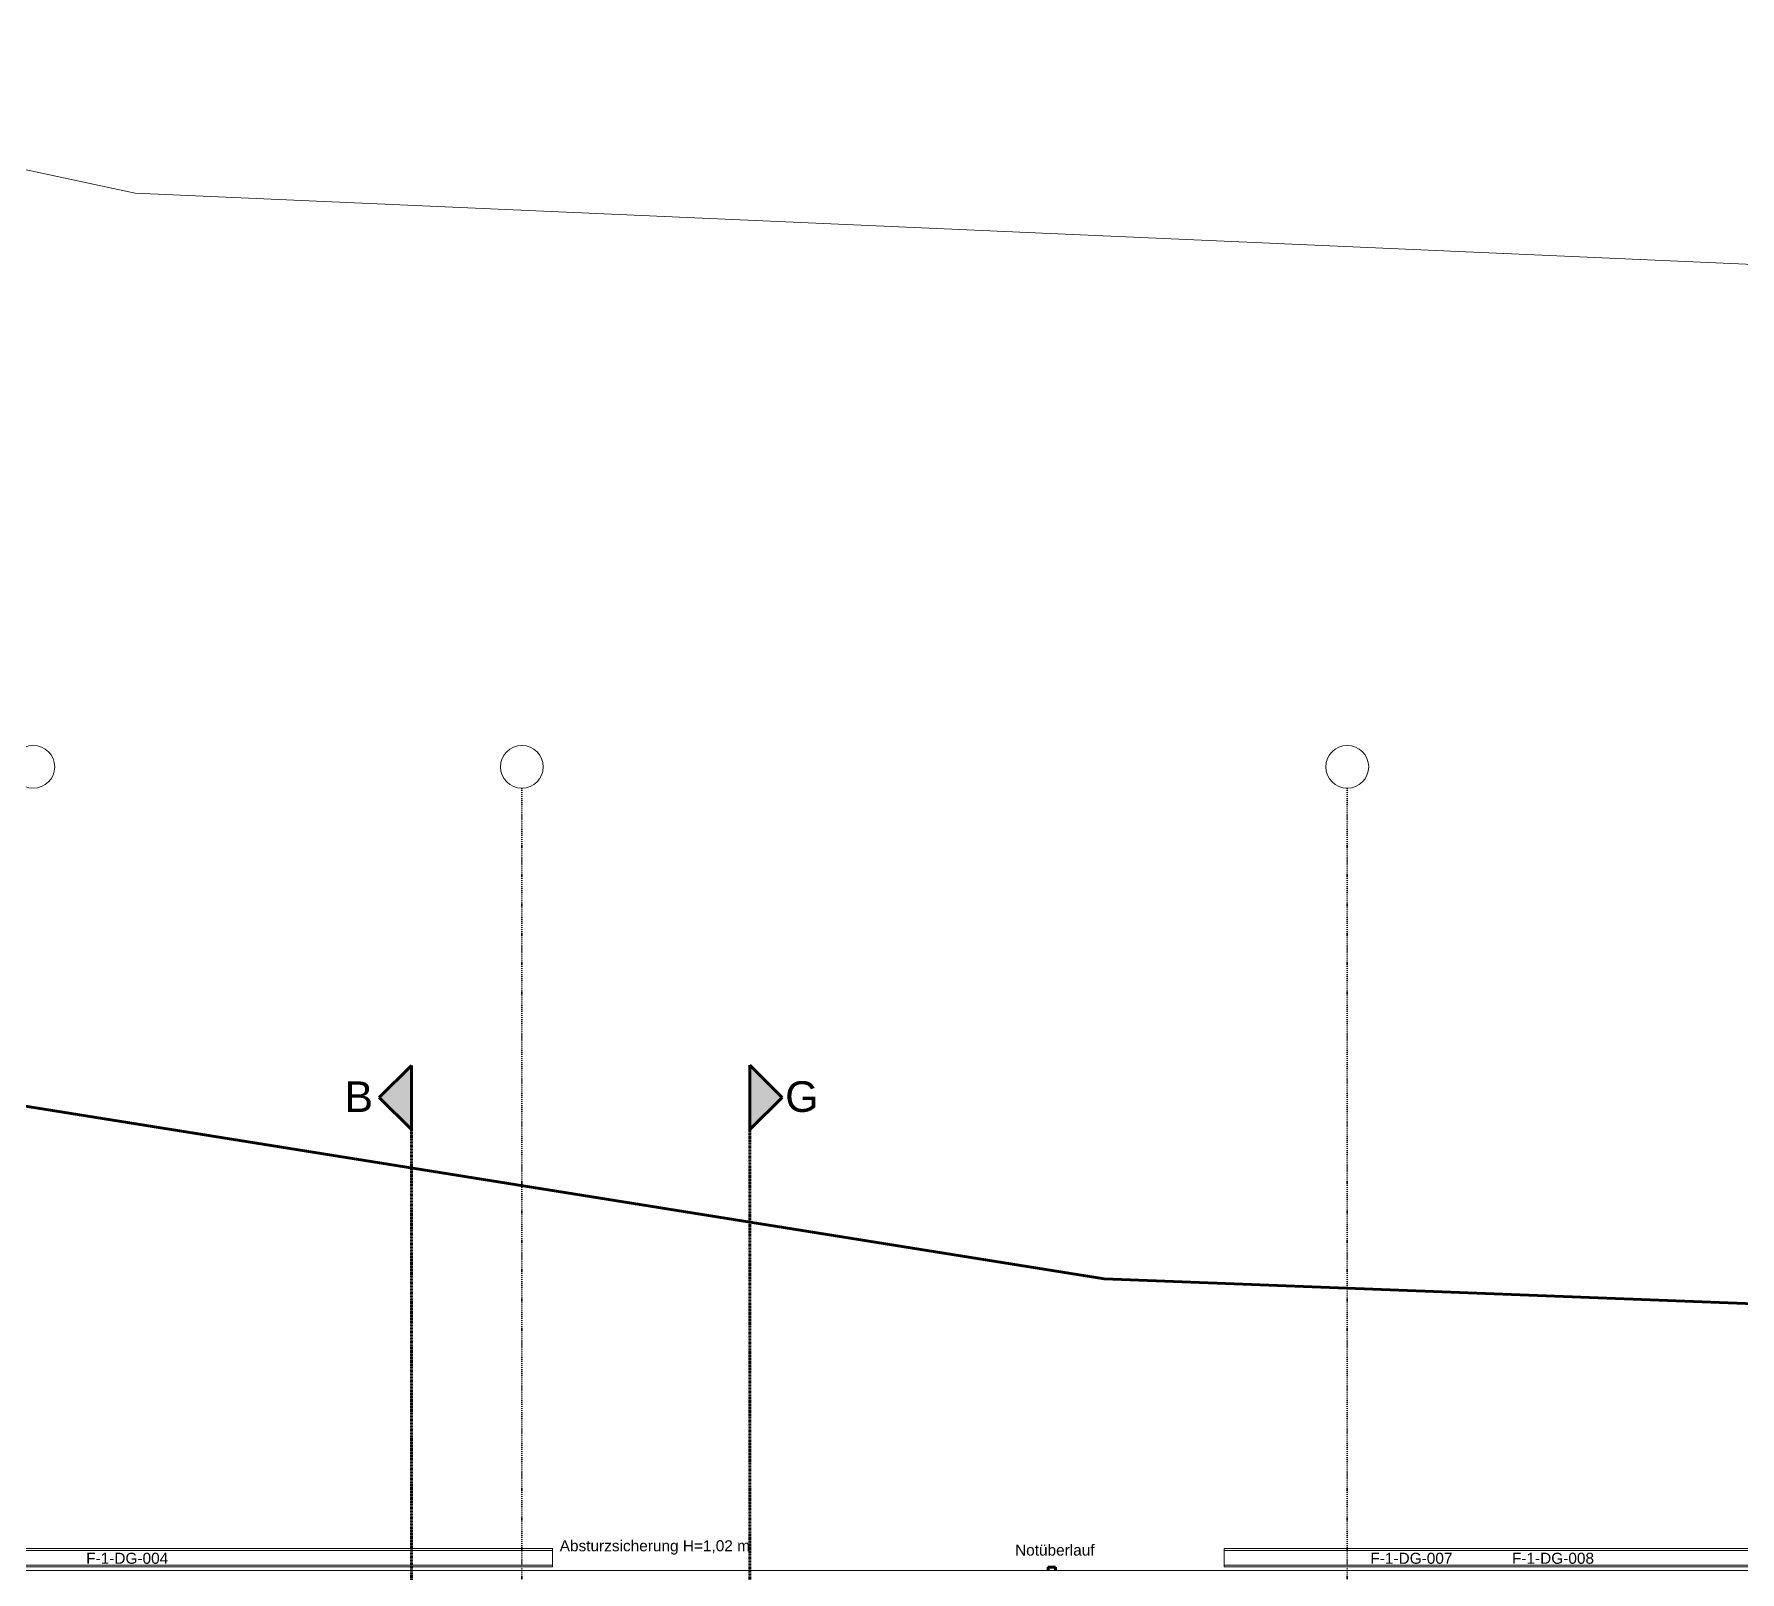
# Model space of a CAD drawing. Header units: metres. Extents: x -15638 to 29611, y -11908 to 29644.
# Drawn here: x -722 to 13218, y 17081 to 29644 of the extents above; entities that cross this region are included whole.
import ezdxf

# ---------------------------------------------------------------- set-up
doc = ezdxf.new("R2010")
doc.units = ezdxf.units.M
doc.linetypes.add('Achse', pattern=[0.009, 0.005, -0.002, 0, -0.002])
doc.linetypes.add('Strich Punkt Mittel', pattern=[0.015875, 0.00635, -0.004763, 0, -0.004763])
for name, color, linetype, lineweight in [('A-GLAZ-IDEN_', 152, 'Continuous', 9), ('A-ROOF-OTLN', 132, 'Continuous', 5), ('A_2D', 7, 'Continuous', 13), ('A_Beschriftung_', 7, 'Continuous', 9), ('A_Grundstuecksgrenze', 5, 'Continuous', 70), ('A_Raster_', 1, 'Continuous', 9), ('A_Waende', 7, 'Continuous', 13), ('G-ANNO-SYMB_', 111, 'Continuous', 9), ('P-PIPE', 3, 'Continuous', 5), ('Text', 130, 'Continuous', 9)]:
    doc.layers.add(name, color=color, linetype=linetype, lineweight=lineweight)
doc.styles.add('Arial_2', font='arial.ttf', dxfattribs={"height": 0.09})
doc.styles.add('Arial_8', font='arial.ttf', dxfattribs={"height": 0.25})

# ---------------------------------------------------------------- blocks, each defined once
blk = doc.blocks.new('Family - ___-3180367-263_PP_03DG_BT1')
at = {"layer": 'A_Grundstuecksgrenze'}
for p in [(3.266, 94.009), (48.515, 89.384)]:
    blk.add_line(p, (26.926, 90.223), dxfattribs=at)
blk = doc.blocks.new('Raster - BS_Achse-112124-263_PP_03DG_BT1')
at = {"layer": 'A_Beschriftung_'}
blk.add_circle((0, 0), 0.0035, dxfattribs=at)
blk = doc.blocks.new('Schnitt - 100_Gebaeudeschnitt-1261489-263_PP_03DG_BT1')
at = {"layer": 'G-ANNO-SYMB_'}
blk.add_hatch(color=256, dxfattribs=at).paths.add_polyline_path([(-0.00829, 0), (-0.00305, 0.00525), (0.0022, 0)])
at = {"layer": 'G-ANNO-SYMB_', "lineweight": 70}
for p, q in [((-0.00305, 0.00525), (-0.00829, 0)), ((0.0022, 0), (-0.00305, 0.00525)), ((-0.00829, 0), (0.0022, 0))]:
    blk.add_line(p, q, dxfattribs=at)
blk = doc.blocks.new('Schnitt - 100_Gebaeudeschnitt-1262219-263_PP_03DG_BT1')
at = {"layer": 'G-ANNO-SYMB_'}
blk.add_hatch(color=256, dxfattribs=at).paths.add_polyline_path([(-0.00829, 0), (-0.00305, 0.00525), (0.0022, 0)])
at = {"layer": 'G-ANNO-SYMB_', "lineweight": 70}
for p, q in [((-0.00305, 0.00525), (-0.00829, 0)), ((0.0022, 0), (-0.00305, 0.00525)), ((-0.00829, 0), (0.0022, 0))]:
    blk.add_line(p, q, dxfattribs=at)
blk = doc.blocks.new('354354')
at = {"layer": 'A-ROOF-OTLN'}
for p, q in [((10.663, 88.018), (22.418, 88.018)), ((10.663, 88.003), (22.418, 88.003)), ((22.418, 88.018), (22.418, 87.868)), ((27.908, 87.868), (27.908, 88.018)), ((27.908, 88.018), (39.658, 88.018)), ((27.908, 88.003), (39.658, 88.003)), ((10.663, 87.883), (22.418, 87.883)), ((10.663, 87.868), (22.418, 87.868)), ((27.908, 87.883), (39.658, 87.883)), ((27.908, 87.868), (39.658, 87.868))]:
    blk.add_line(p, q, dxfattribs=at)
at = {"layer": 'A_2D', "lineweight": 18}
for p, q in [((19.008, 99.092), (12.893, 100.392)), ((48.515, 97.792), (19.008, 99.092))]:
    blk.add_line(p, q, dxfattribs=at)
at = {"layer": 'A_Raster_', "linetype": 'Strich Punkt Mittel', "lineweight": 35}
for p, q in [((22.168, 94.23), (22.168, 59.949)), ((28.913, 94.23), (28.913, 59.949))]:
    blk.add_line(p, q, dxfattribs=at)
at = {"layer": 'A_Waende'}
blk.add_line((10.883, 87.838), (39.443, 87.838), dxfattribs=at)
at = {"layer": 'G-ANNO-SYMB_', "linetype": 'Achse', "lineweight": 70}
for p, q in [((21.265, 91.551), (21.265, 68.004)), ((24.032, 91.552), (24.032, 68.006))]:
    blk.add_line(p, q, dxfattribs=at)
at = {"layer": 'P-PIPE', "color": 150, "lineweight": 100}
for p, q in [((26.468, 87.866), (26.468, 87.838)), ((26.528, 87.838), (26.528, 87.866))]:
    blk.add_line(p, q, dxfattribs=at)
for start_param, end_param in [(1.570796, 3.141593), (0, 1.570796)]:
    blk.add_ellipse((26.498, 87.866), major_axis=(0.0302, 0), ratio=0.052336, start_param=start_param, end_param=end_param, dxfattribs=at)
at = {"layer": 'A_Beschriftung_', "xscale": 49.99999999999998, "yscale": 49.99999999999998, "zscale": 49.99999999999998, "rotation": 180}
for p in [(18.175, 94.405), (22.168, 94.405), (28.913, 94.405)]:
    blk.add_blockref('Raster - BS_Achse-112124-263_PP_03DG_BT1', p, dxfattribs=at)
at = {"layer": 'A_Grundstuecksgrenze'}
blk.add_blockref('Family - ___-3180367-263_PP_03DG_BT1', (0, 0), dxfattribs=at)
at = {"layer": 'G-ANNO-SYMB_', "extrusion": (0, 0, -1), "xscale": 49.99999999999998, "yscale": 49.99999999999998, "zscale": 49.99999999999998, "rotation": 270.0000000000005}
blk.add_blockref('Schnitt - 100_Gebaeudeschnitt-1261489-263_PP_03DG_BT1', (-21.265, 91.551), dxfattribs=at)
at = {"layer": 'G-ANNO-SYMB_', "xscale": 49.99999999999998, "yscale": 49.99999999999998, "zscale": 49.99999999999998, "rotation": 269.9999999999995}
blk.add_blockref('Schnitt - 100_Gebaeudeschnitt-1262219-263_PP_03DG_BT1', (24.032, 91.552), dxfattribs=at)
at = {"layer": 'A-GLAZ-IDEN_', "char_height": 0.09, "width": 0.79768, "attachment_point": 1, "style": 'Arial_2'}
for s, insert in [('F-1-DG-004', (18.607, 87.984)), ('F-1-DG-007', (29.102, 87.984)), ('F-1-DG-008', (30.259, 87.984))]:
    blk.add_mtext(s, dxfattribs=dict(at, insert=insert))
at = {"layer": 'G-ANNO-SYMB_', "char_height": 0.25, "attachment_point": 1, "style": 'Arial_8'}
for s, insert, width in [('B', (20.719, 91.835), 0.2846), ('G', (24.32, 91.836), 0.3327)]:
    blk.add_mtext(s, dxfattribs=dict(at, insert=insert, width=width))
at = {"layer": 'Text', "color": 7, "char_height": 0.09, "attachment_point": 1, "style": 'Arial_2'}
for s, insert, width in [('Absturzsicherung H=1,02 m', (22.477, 88.086), 1.83586), ('Notüberlauf', (26.198, 88.051), 0.7616)]:
    blk.add_mtext(s, dxfattribs=dict(at, insert=insert, width=width))

msp = doc.modelspace()

# ---------------------------------------------------------------- block references
at = {"xscale": 1000, "yscale": 1000, "zscale": 1000}
msp.add_blockref('354354', (-18904, -70747), dxfattribs=at)

doc.saveas('drawing.dxf')
